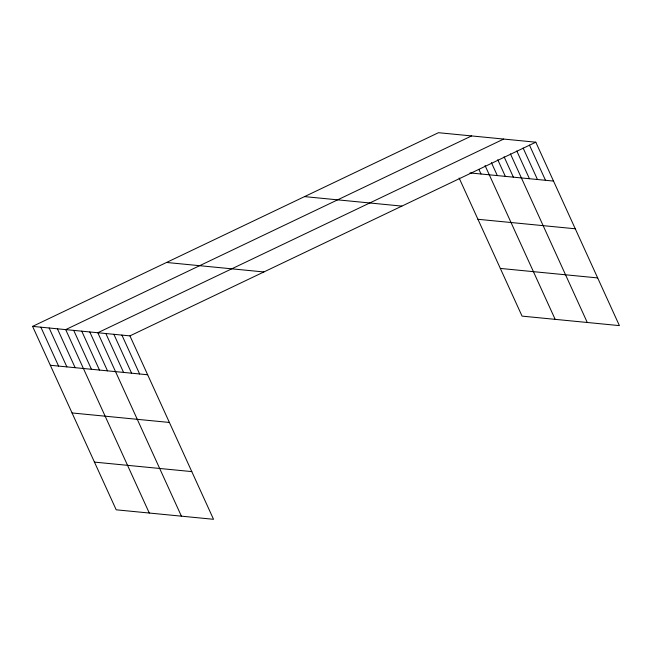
<?xml version="1.0" encoding="UTF-8"?>
<svg xmlns="http://www.w3.org/2000/svg" width="652" height="652" viewBox="0 0 652 652"><rect width="100%" height="100%" fill="white"/><g stroke="black" fill="none" stroke-linecap="round" stroke-linejoin="round"><path stroke-width="0.98" d="M32.6 326.383L129.935 335.878L213.53 519.302L116.195 509.807L32.6 326.383L438.47 132.698L535.805 142.193L619.4 325.617L522.065 316.122L459.122 178.004M471.567 135.926L65.697 329.61L149.284 513.034M503.686 139.063L97.816 332.74L181.411 516.172M129.935 335.878L535.805 142.193M469.986 172.927L553.532 181.077M304.533 196.611L401.868 206.105M477.932 219.284L575.268 228.779M500.328 268.428L597.664 277.923M166.537 262.463L263.873 271.957M50.318 365.267L147.654 374.761M72.062 412.96L169.398 422.455M94.459 462.105L191.794 471.6M529.465 145.111L545.496 180.294M523.124 148.037L537.468 179.512M516.783 150.954L529.44 178.73M510.434 153.872L587.281 322.487M504.094 156.79L513.377 177.165M497.753 159.716L505.349 176.382M491.412 162.633L497.321 175.592M485.072 165.551L555.162 319.35M478.902 169.373L481.013 174.002M121.908 335.095L139.626 373.979M113.872 334.305L131.598 373.197M105.844 333.522L123.562 372.414M89.789 331.958L107.507 370.841M81.753 331.175L99.479 370.059M73.725 330.393L91.443 369.276M57.417 328.804L75.143 367.687M49.144 327.997L66.871 366.88M40.872 327.19L58.59 366.074"/></g></svg>
